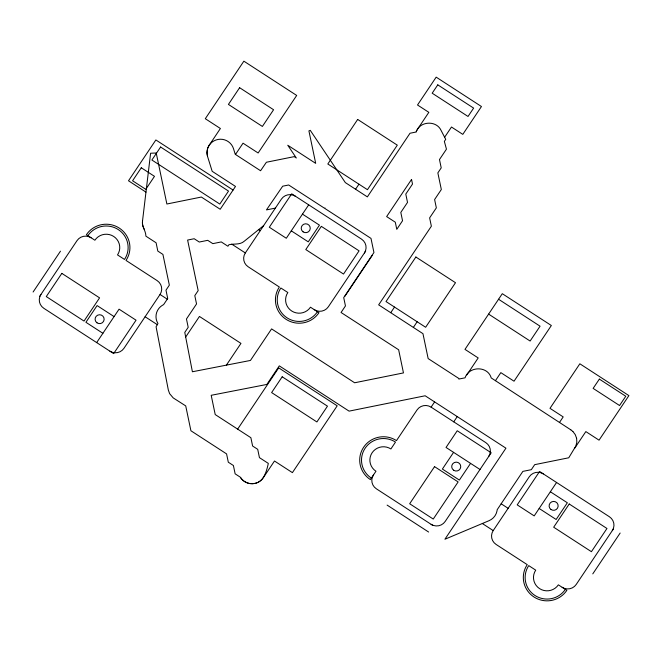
<?xml version="1.0" encoding="UTF-8"?>
<svg xmlns="http://www.w3.org/2000/svg" width="662" height="662" viewBox="0 0 662 662"><rect width="100%" height="100%" fill="white"/><g stroke="black" fill="none" stroke-linecap="round" stroke-linejoin="round"><path stroke-width="0.99" d="M142.429 222.498L142.446 223.152M142.454 221.844L142.504 221.199M570.809 429.837L491.212 377.928C487.77 365.714 468.994 365.97 465.063 377.812L458.857 379.069L458.725 378.407L428.157 358.572L422.96 333.665L378.656 304.851L431.367 226.205L429.63 217.889L436.349 207.86L434.611 199.543L441.331 189.522L437.855 172.89L441.215 167.875L439.477 159.559L446.453 149.157L444.351 141.387L445.716 139.351L441.041 130.331C436.291 120.004 419.443 121.113 416.15 132.011L410.01 133.252L367.36 196.887L345.341 182.604L310.263 130.348L308.914 130.894L315.691 163.365L287.771 145.251L296.319 157.995L294.226 156.629L266.389 162.248L260.571 170.746L235.25 154.32L233.487 148.652A13.563 13.339 0.2 0 0 209.233 145.168L207.537 148.71L206.999 153.261M206.991 151.954L207.024 151.3M207.115 150.655L207.214 150.001M207.371 149.372L207.529 148.735M207.752 148.114L207.976 147.502M416.266 131.721L416.472 131.2M208.257 146.906L208.538 146.31M416.795 130.522L417.052 130.017M208.878 145.748L220.396 128.502L205.303 118.713L243.864 61.169L296.692 95.444L258.13 152.988L243.037 143.191L235.482 154.469M417.441 129.371L428.835 112.333L417.515 104.993L436.175 77.148L481.456 106.524L462.796 134.369L451.476 127.021L444.624 137.249M466.834 374.907L478.187 357.943L464.981 349.379L502.293 293.688L551.347 325.514L514.035 381.204L500.828 372.632L495.433 380.683M206.966 152.583L207.554 156.455L212.179 171.309L235.498 186.436L220.198 209.266L201.356 197.044L166.874 204.012L156.224 152.996L150.605 153.236L142.512 221.034C141.618 226.462 145.913 230.823 145.905 236.168L156.091 242.78L157.829 251.097L162.918 254.407L169.34 285.157L165.98 290.171L167.718 298.488L163.58 304.661L162.529 305.215A13.563 13.339 0.2 0 0 157.953 323.536L156.075 326.763L168.338 390.059L169.629 393.658L173.229 397.92L185.724 405.897L190.913 430.755L226.57 453.892L228.307 462.208L233.405 465.518L235.134 473.835L240.347 477.211C243.161 482.01 249.135 484.559 254.564 483.467C263.964 481.994 266.571 471.096 268.333 463.408L259.446 457.641L257.708 449.324L252.611 446.022L250.873 437.706L215.216 414.569L211.195 395.297L266.852 384.44L279.298 365.863L349.081 411.135L425.153 395.777L505.933 448.182L444.905 539.249L489.019 520.704A13.563 13.339 0.2 0 0 497.021 510.89L497.187 509.707L522.872 471.385L531.321 469.681L534.681 464.666L568.757 457.781L575.866 446.022L576.825 442.224L576.619 438.31M33.1 292.016L60.465 251.179M39.703 296.303L77.024 240.62A10.17 10.004 0.2 0 1 91.108 237.774M96.669 342.585L119.061 309.171L136.041 320.185L113.649 353.599L43.841 308.31A10.17 10.004 0.2 0 1 40.945 294.449M87.897 235.689A21.92 21.565 0.2 0 1 118.266 229.565A21.92 21.565 0.2 0 1 124.506 259.438L117.522 254.911A13.563 13.339 0.2 0 0 113.665 236.425A13.563 13.339 0.2 0 0 94.881 240.223L86.391 234.712A23.724 23.344 0.2 0 1 119.259 228.076A23.724 23.344 0.2 0 1 126.012 260.423L157.142 280.614A10.17 10.004 0.2 0 1 160.038 294.474L123.96 348.303A10.17 10.004 0.2 0 1 109.875 351.15M185.674 337.016L199.452 316.453L240.96 343.388L226.379 365.134M317.454 311.736A21.92 21.565 0.2 0 1 287.093 317.868A21.92 21.565 0.2 0 1 280.853 287.987L287.838 292.513A13.563 13.339 0.2 0 0 291.694 310.999A13.563 13.339 0.2 0 0 310.478 307.201L318.968 312.712A23.724 23.344 0.2 0 1 286.092 319.349A23.724 23.344 0.2 0 1 279.347 287.01L248.217 266.811A10.17 10.004 0.2 0 1 245.321 252.95L281.391 199.121A10.17 10.004 0.2 0 1 295.484 196.275M308.691 204.848L286.298 238.254L269.318 227.24L291.71 193.825L361.518 239.123A10.17 10.004 0.2 0 1 364.406 252.983M355.568 189.241L358.953 184.185M237.65 429.125L278.702 367.873L337.19 405.814L292.405 472.635L274.482 461.009L263.253 477.765M365.656 251.121L328.335 306.812A10.17 10.004 0.2 0 1 314.251 309.651M344.894 296.245L372.259 255.408M390.762 312.663L394.511 307.069M413.386 327.384L417.151 321.757M371.365 478.105A21.92 21.565 0.2 0 1 365.126 448.224A21.92 21.565 0.2 0 1 395.495 442.092L390.894 448.96A13.563 13.339 0.2 0 0 372.11 452.758A13.563 13.339 0.2 0 0 375.966 471.236L370.364 479.594A23.724 23.344 0.2 0 1 363.62 447.247A23.724 23.344 0.2 0 1 396.488 440.611L417.01 409.985A10.17 10.004 0.2 0 1 431.103 407.138L434.611 401.908M453.743 421.826L457.252 416.597M453.586 452.353L442.39 469.06L459.37 480.074L470.566 463.375M559.481 422.447L563.197 416.903L549.99 408.338L579.846 363.786L628.9 395.611L599.044 440.164L585.837 431.591L574.773 448.108M565.348 589.37A21.92 21.565 0.2 0 1 534.979 595.502A21.92 21.565 0.2 0 1 528.748 565.621L535.723 570.156A13.563 13.339 0.2 0 0 539.58 588.634A13.563 13.339 0.2 0 0 558.364 584.844L566.854 590.347A23.724 23.344 0.2 0 1 533.986 596.992A23.724 23.344 0.2 0 1 527.233 564.645L496.103 544.445A10.17 10.004 0.2 0 1 493.215 530.585L529.286 476.756A10.17 10.004 0.2 0 1 543.37 473.918M556.577 482.482L534.193 515.897L517.212 504.874L539.596 471.468L609.404 516.757A10.17 10.004 0.2 0 1 612.3 530.618M613.542 528.764L576.23 584.447A10.17 10.004 0.2 0 1 562.137 587.293M592.78 573.88L620.145 533.042M262.855 478.295L262.458 478.825M261.614 479.743L262.011 479.313M261.076 480.231L260.58 480.67M263.65 225.601L244.394 241.117C240.124 245.13 234.009 243.475 228.92 244.725L227.91 246.231L221.273 241.928L212.825 243.641L207.727 240.331L199.279 242.035L194.181 238.734L187.611 240.058L198.161 290.626L194.802 295.633L196.54 303.949L186.461 318.985L188.198 327.301L184.781 332.407L192.402 371.763L250.451 360.442L271.585 328.898L354.633 382.777L403.464 372.913L398.64 349.776L341.054 312.489L345.448 305.935L343.71 297.619L373.939 252.52L370.993 238.394L325.141 208.646L325.001 207.984L324.33 208.125L288.673 184.988L282.691 186.196L266.463 209.904L275.375 208.1M260.05 481.067L259.512 481.456M258.437 482.102L258.941 481.795M257.775 482.408L257.17 482.689M256.55 482.912L255.921 483.128M254.696 483.442L255.275 483.293M253.968 483.55L253.314 483.641M252.652 483.682L251.982 483.707M251.32 483.682L250.658 483.649M249.408 483.467L249.996 483.55M248.697 483.301L248.051 483.136M247.423 482.921L246.794 482.697M246.19 482.424L245.594 482.143M245.023 481.804L244.452 481.464M498.56 299.257L540.068 326.192L530.121 341.038L488.614 314.111M302.468 214.124L319.448 225.146L308.252 241.845L291.272 230.831M233.074 190.044L155.868 139.955L128.502 180.784L145.963 192.121M258.643 229.631L260.249 230.674M231.758 244.146L245.321 252.95M431.103 407.138L485.817 442.638A10.17 10.004 0.2 0 1 488.705 456.499M550.362 491.767L567.342 502.781L556.146 519.488L539.166 508.466M480 469.49L446.039 447.462L457.235 430.755L491.196 452.783L445.17 521.466A10.17 10.004 0.2 0 1 431.086 524.312M501.159 503.782L508.135 508.317M160.038 294.474L167.263 299.166M482.317 523.518L493.215 530.585M145.11 316.75L157.432 324.744M114.079 316.593L97.099 305.579L85.911 322.286L102.891 333.3M432.973 525.537L376.372 488.813A10.17 10.004 0.2 0 1 373.476 474.952M387.113 505.098L428.62 532.033M243.914 481.084L243.384 480.686M570.826 429.845L572.878 431.483M242.888 480.256L242.391 479.809M241.944 479.329L241.498 478.841M572.878 431.492L575.253 434.62L576.61 438.302M241.1 478.32L240.703 477.79M144.324 229.366L143.993 228.795M143.704 228.208L143.431 227.612M143.199 227L142.992 226.379M207.396 155.843L207.239 155.206M142.827 225.742L142.669 225.105M207.04 153.94L207.132 154.56M142.57 224.459L142.487 223.806M61.831 273.373L46.282 296.576L84.024 321.062L99.573 297.859L61.831 273.373M141.279 167.776L132.574 180.767L145.781 189.332L154.486 176.34L141.279 167.776M160.601 147.022L151.896 160.014L219.817 204.078L228.522 191.086L160.601 147.022M239.619 87.707L228.423 104.414L262.384 126.442L273.58 109.743L239.619 87.707M357.679 119.441L327.822 163.994L367.443 189.696L397.299 145.152L357.679 119.441M321.335 226.363L305.786 249.566L343.52 274.051L359.069 250.848L321.335 226.363M437.781 84.852L432.178 93.201L468.026 116.462L473.628 108.105L437.781 84.852M411.541 179.443L386.641 216.59L395.297 222.2L396.786 229.333L402.537 220.744L400.808 212.428L407.519 202.398L405.789 194.082L412.5 184.061L411.541 179.443M282.194 376.794L271.619 392.574L316.899 421.951L327.475 406.17L282.194 376.794M415.877 257.013L386.02 301.558L425.641 327.268L455.497 282.715L415.877 257.013M434.545 466.636L409.67 503.757L433.254 519.058L458.129 481.936L434.545 466.636M599.358 379.111L593.135 388.387L619.549 405.525L625.772 396.248L599.358 379.111M569.229 504.005L553.68 527.209L591.414 551.686L606.963 528.483L569.229 504.005M303.13 231.865A4.518 4.444 0.2 0 0 310.238 228.638A4.518 4.444 0.2 0 0 303.85 224.195A4.518 4.444 0.2 0 0 303.13 231.865M97.008 322.824A4.518 4.444 0.2 0 0 104.116 319.605A4.518 4.444 0.2 0 0 97.728 315.153A4.518 4.444 0.2 0 0 97.008 322.824M551.016 509.5A4.518 4.444 0.2 0 0 558.132 506.281A4.518 4.444 0.2 0 0 551.736 501.829A4.518 4.444 0.2 0 0 551.016 509.5M453.619 470.219A4.518 4.444 0.2 0 0 460.735 467A4.518 4.444 0.2 0 0 454.339 462.548A4.518 4.444 0.2 0 0 453.619 470.219"/></g></svg>
